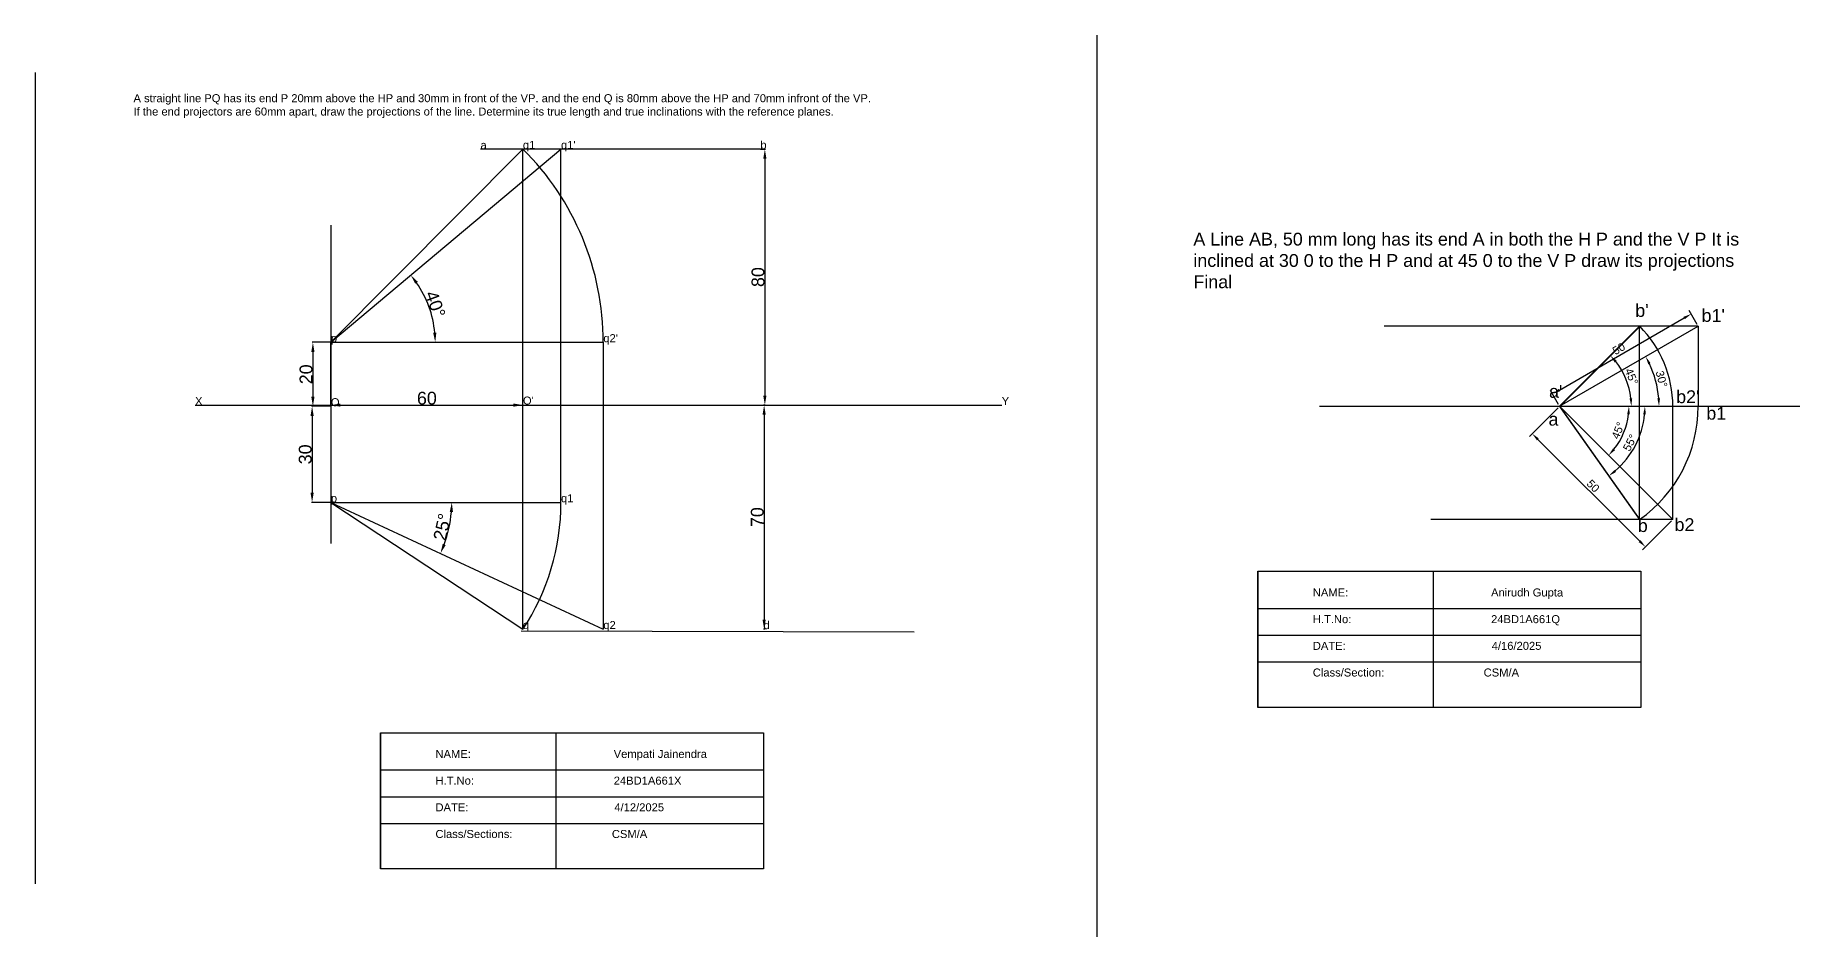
# Model space of a CAD drawing. Header units: millimetres. Extents: x 79 to 8014, y -55 to 1185.
# Drawn here: x 5499 to 6051, y 667 to 949 of the extents above; entities that cross this region are included whole.
import ezdxf

# ---------------------------------------------------------------- set-up
doc = ezdxf.new("R2010")
doc.units = ezdxf.units.MM
doc.header["$MEASUREMENT"] = 0
doc.header["$PDMODE"] = 1
doc.styles.get("Standard").update_dxf_attribs({"font": 'arial.ttf'})
doc.dimstyles.new('ISO-25', dxfattribs={"dimtxt": 2.5, "dimasz": 2.5, "dimexe": 1.25, "dimexo": 0.625, "dimtad": 1, "dimdec": 0, "dimdsep": 46, "dimtxsty": 'Standard', "dimcen": 2.5, "dimadec": 0, "dimazin": 0, "dimtfac": 1, "dimtdec": 0, "dimtmove": 0, "dimatfit": 3, "dimfxl": 1, "dimarcsym": 1})
doc.dimstyles.get("Standard").update_dxf_attribs({"dimtxt": 4, "dimasz": 3, "dimexe": 0.18, "dimexo": 0.0625, "dimgap": 0.09, "dimtad": 1, "dimdec": 0, "dimzin": 0, "dimdsep": 46, "dimtxsty": 'Standard', "dimcen": 0.09, "dimclrd": 6, "dimclre": 4, "dimadec": 0, "dimazin": 0, "dimtfac": 1, "dimtdec": 0, "dimtofl": 0, "dimtmove": 0, "dimatfit": 3, "dimfxl": 1, "dimtolj": 1, "dimtzin": 0, "dimarcsym": 1})

# ---------------------------------------------------------------- blocks, each defined once
blk = doc.blocks.new('*D104')
at = {"color": 4, "lineweight": -2, "transparency": 16777216}
for p, q in [((5591.76, 833.38), (5591.76, 833.49)), ((5651.76, 833.38), (5651.76, 833.49))]:
    blk.add_line(p, q, dxfattribs=at)
at = {"color": 6, "lineweight": -2, "transparency": 16777216}
blk.add_line((5594.76, 833.31), (5648.76, 833.31), dxfattribs=at)
at = {"color": 6, "transparency": 16777216}
for points in [[(5594.76, 833.81), (5594.76, 832.81), (5591.76, 833.31)], [(5648.76, 833.81), (5648.76, 832.81), (5651.76, 833.31)]]:
    blk.add_solid(points, dxfattribs=at)
at = {"layer": 'Defpoints', "color": 0, "transparency": 16777216}
for p in [(5591.76, 833.31), (5651.76, 833.31), (5651.76, 833.31)]:
    blk.add_point(p, dxfattribs=at)
at = {"color": 0, "transparency": 16777216, "insert": (5621.76, 835.45), "char_height": 4, "attachment_point": 5}
blk.add_mtext('\\A1;60', dxfattribs=at)
blk = doc.blocks.new('*D105')
at = {"color": 4, "lineweight": -2, "transparency": 16777216}
for p, q in [((5591.7, 852.93), (5585.97, 852.93)), ((5591.7, 832.93), (5585.97, 832.93))]:
    blk.add_line(p, q, dxfattribs=at)
at = {"color": 6, "lineweight": -2, "transparency": 16777216}
blk.add_line((5586.15, 849.93), (5586.15, 835.93), dxfattribs=at)
at = {"color": 6, "transparency": 16777216}
for points in [[(5585.65, 849.93), (5586.65, 849.93), (5586.15, 852.93)], [(5585.65, 835.93), (5586.65, 835.93), (5586.15, 832.93)]]:
    blk.add_solid(points, dxfattribs=at)
at = {"layer": 'Defpoints', "color": 0, "transparency": 16777216}
for p in [(5591.76, 852.93), (5586.15, 832.93), (5591.76, 832.93)]:
    blk.add_point(p, dxfattribs=at)
at = {"color": 0, "transparency": 16777216, "insert": (5584.02, 842.93), "char_height": 4, "attachment_point": 5, "rotation": 90}
blk.add_mtext('\\A1;20', dxfattribs=at)
blk = doc.blocks.new('*D106')
at = {"color": 4, "lineweight": -2, "transparency": 16777216}
for p, q in [((5591.7, 832.93), (5585.73, 832.93)), ((5591.7, 802.93), (5585.73, 802.93))]:
    blk.add_line(p, q, dxfattribs=at)
at = {"color": 6, "lineweight": -2, "transparency": 16777216}
blk.add_line((5585.91, 829.93), (5585.91, 805.93), dxfattribs=at)
at = {"color": 6, "transparency": 16777216}
for points in [[(5585.41, 829.93), (5586.41, 829.93), (5585.91, 832.93)], [(5585.41, 805.93), (5586.41, 805.93), (5585.91, 802.93)]]:
    blk.add_solid(points, dxfattribs=at)
at = {"layer": 'Defpoints', "color": 0, "transparency": 16777216}
for p in [(5591.76, 832.93), (5585.91, 802.93), (5591.76, 802.93)]:
    blk.add_point(p, dxfattribs=at)
at = {"color": 0, "transparency": 16777216, "insert": (5583.78, 817.93), "char_height": 4, "attachment_point": 5, "rotation": 90}
blk.add_mtext('\\A1;30', dxfattribs=at)
blk = doc.blocks.new('*D107')
at = {"color": 4, "lineweight": -2, "transparency": 16777216}
for p, q in [((5726, 913.31), (5727.53, 913.31)), ((5726, 833.31), (5727.53, 833.31))]:
    blk.add_line(p, q, dxfattribs=at)
at = {"color": 6, "lineweight": -2, "transparency": 16777216}
blk.add_line((5727.35, 910.31), (5727.35, 836.31), dxfattribs=at)
at = {"color": 6, "transparency": 16777216}
for points in [[(5726.85, 910.31), (5727.85, 910.31), (5727.35, 913.31)], [(5726.85, 836.31), (5727.85, 836.31), (5727.35, 833.31)]]:
    blk.add_solid(points, dxfattribs=at)
at = {"layer": 'Defpoints', "color": 0, "transparency": 16777216}
for p in [(5725.94, 913.31), (5725.94, 833.31), (5727.35, 833.31)]:
    blk.add_point(p, dxfattribs=at)
at = {"color": 0, "transparency": 16777216, "insert": (5725.22, 873.31), "char_height": 4, "attachment_point": 5, "rotation": 90}
blk.add_mtext('\\A1;80', dxfattribs=at)
blk = doc.blocks.new('*D87')
at = {"color": 4, "lineweight": -2, "transparency": 16777216}
for p, q in [((5727.47, 833.31), (5726.94, 833.31)), ((5727.47, 763.31), (5726.94, 763.31))]:
    blk.add_line(p, q, dxfattribs=at)
at = {"color": 6, "lineweight": -2, "transparency": 16777216}
blk.add_line((5727.12, 830.31), (5727.12, 766.31), dxfattribs=at)
at = {"color": 6, "transparency": 16777216}
for points in [[(5726.62, 830.31), (5727.62, 830.31), (5727.12, 833.31)], [(5726.62, 766.31), (5727.62, 766.31), (5727.12, 763.31)]]:
    blk.add_solid(points, dxfattribs=at)
at = {"layer": 'Defpoints', "color": 0, "transparency": 16777216}
for p in [(5727.53, 833.31), (5727.12, 763.31), (5727.53, 763.31)]:
    blk.add_point(p, dxfattribs=at)
at = {"color": 0, "transparency": 16777216, "insert": (5724.99, 798.31), "char_height": 4, "attachment_point": 5, "rotation": 90}
blk.add_mtext('\\A1;70', dxfattribs=at)
blk = doc.blocks.new('*D108')
at = {"color": 6, "lineweight": -2, "transparency": 16777216}
blk.add_arc((5591.76, 852.93), 32.61, 5.2732, 34.7494, dxfattribs=at)
at = {"color": 6, "transparency": 16777216}
for points in [[(5618.15, 871.22), (5618.95, 871.82), (5616.73, 873.9)], [(5624.73, 855.95), (5623.73, 855.91), (5624.37, 852.93)]]:
    blk.add_solid(points, dxfattribs=at)
at = {"layer": 'Defpoints', "color": 0, "transparency": 16777216}
for p in [(5663.66, 913.31), (5623.49, 860.46), (5591.76, 852.93), (5591.76, 852.93), (5676.88, 852.93)]:
    blk.add_point(p, dxfattribs=at)
at = {"color": 0, "transparency": 16777216, "insert": (5624.4, 864.82), "char_height": 4, "attachment_point": 5, "rotation": 290.0113}
blk.add_mtext('\\A1;40°', dxfattribs=at)
blk = doc.blocks.new('*D109')
at = {"color": 6, "lineweight": -2, "transparency": 16777216}
blk.add_arc((5591.76, 802.93), 37.78, 339.5901, 355.4495, dxfattribs=at)
at = {"color": 6, "transparency": 16777216}
for points in [[(5628.92, 799.96), (5629.92, 799.92), (5629.54, 802.93)], [(5627.63, 789.56), (5626.71, 789.95), (5626.01, 786.99)]]:
    blk.add_solid(points, dxfattribs=at)
at = {"layer": 'Defpoints', "color": 0, "transparency": 16777216}
for p in [(5591.76, 802.93), (5591.76, 802.93), (5663.66, 802.93), (5627.96, 792.11), (5676.88, 763.31)]:
    blk.add_point(p, dxfattribs=at)
at = {"color": 0, "transparency": 16777216, "insert": (5626.57, 795.23), "char_height": 4, "attachment_point": 5, "rotation": 77.5198}
blk.add_mtext('\\A1;25°', dxfattribs=at)
blk = doc.blocks.new('*D121')
at = {"color": 0, "lineweight": -2, "transparency": 16777216}
blk.add_arc((5975.64, 832.94), 31.05, 4.6151, 25.3849, dxfattribs=at)
at = {"color": 0, "transparency": 16777216}
for points in [[(6003.32, 846.06), (6004.06, 846.44), (6002.53, 848.46)], [(6007, 835.46), (6006.17, 835.42), (6006.69, 832.94)]]:
    blk.add_solid(points, dxfattribs=at)
at = {"layer": 'Defpoints', "color": 0, "transparency": 16777216}
for p in [(6018.94, 857.94), (6006.21, 838.33), (5900.64, 832.94), (5975.64, 832.94), (6050.64, 832.94)]:
    blk.add_point(p, dxfattribs=at)
at = {"color": 0, "transparency": 16777216, "insert": (6007.47, 841.47), "char_height": 2.5, "attachment_point": 5, "rotation": 285}
blk.add_mtext('30°', dxfattribs=at)
blk = doc.blocks.new('*D122')
at = {"color": 0, "lineweight": -2, "transparency": 16777216}
blk.add_arc((5975.64, 832.94), 22.4, 6.3986, 38.6014, dxfattribs=at)
at = {"color": 0, "transparency": 16777216}
for points in [[(5992.83, 846.64), (5993.46, 847.19), (5991.48, 848.78)], [(5998.32, 835.46), (5997.48, 835.41), (5998.04, 832.94)]]:
    blk.add_solid(points, dxfattribs=at)
at = {"layer": 'Defpoints', "color": 0, "transparency": 16777216}
for p in [(6000.64, 857.94), (5997.28, 838.74), (5900.64, 832.94), (5975.64, 832.94), (6050.64, 832.94)]:
    blk.add_point(p, dxfattribs=at)
at = {"color": 0, "transparency": 16777216, "insert": (5998.09, 842.24), "char_height": 2.5, "attachment_point": 5, "rotation": 292.5}
blk.add_mtext('45°', dxfattribs=at)
blk = doc.blocks.new('*D123')
at = {"color": 0, "lineweight": -2, "transparency": 16777216}
blk.add_arc((5975.64, 832.94), 21.65, 321.6185, 353.3815, dxfattribs=at)
at = {"color": 0, "transparency": 16777216}
for points in [[(5996.74, 830.47), (5997.57, 830.42), (5997.3, 832.94)], [(5992.93, 819.22), (5992.3, 819.77), (5990.95, 817.63)]]:
    blk.add_solid(points, dxfattribs=at)
at = {"layer": 'Defpoints', "color": 0, "transparency": 16777216}
for p in [(5900.64, 832.94), (5975.64, 832.94), (6050.64, 832.94), (5994.39, 822.11), (6011, 797.59)]:
    blk.add_point(p, dxfattribs=at)
at = {"color": 0, "transparency": 16777216, "insert": (5993.9, 825.38), "char_height": 2.5, "attachment_point": 5, "rotation": 67.5}
blk.add_mtext('45°', dxfattribs=at)
blk = doc.blocks.new('*D124')
at = {"color": 0, "lineweight": -2, "transparency": 16777216}
blk.add_arc((5975.64, 832.94), 26.64, 310.6422, 354.6222, dxfattribs=at)
at = {"color": 0, "transparency": 16777216}
for points in [[(6001.75, 830.46), (6002.58, 830.42), (6002.29, 832.94)], [(5993.25, 812.4), (5992.74, 813.05), (5991.02, 811.19)]]:
    blk.add_solid(points, dxfattribs=at)
at = {"layer": 'Defpoints', "color": 0, "transparency": 16777216}
for p in [(5900.64, 832.94), (5975.64, 832.94), (6050.64, 832.94), (5997.06, 817.1), (6000.64, 797.59)]:
    blk.add_point(p, dxfattribs=at)
at = {"color": 0, "transparency": 16777216, "insert": (5997.62, 821.56), "char_height": 2.5, "attachment_point": 5, "rotation": 62.6322}
blk.add_mtext('55°', dxfattribs=at)
blk = doc.blocks.new('*D88')
at = {"color": 0, "lineweight": -2, "transparency": 16777216}
for p, q in [((5975.59, 838.03), (6014.56, 860.53)), ((6018.63, 858.48), (6016.1, 862.86)), ((5975.33, 833.48), (5972.8, 837.86))]:
    blk.add_line(p, q, dxfattribs=at)
at = {"color": 0, "transparency": 16777216}
for points in [[(6014.35, 860.89), (6014.77, 860.17), (6016.73, 861.78)], [(5975.38, 838.39), (5975.8, 837.67), (5973.43, 836.78)]]:
    blk.add_solid(points, dxfattribs=at)
at = {"layer": 'Defpoints', "color": 0, "transparency": 16777216}
for p in [(6016.73, 861.78), (6018.94, 857.94), (5975.64, 832.94)]:
    blk.add_point(p, dxfattribs=at)
at = {"color": 0, "transparency": 16777216, "insert": (5994.13, 850.92), "char_height": 2.5, "attachment_point": 5, "rotation": 30}
blk.add_mtext('50', dxfattribs=at)
blk = doc.blocks.new('*D89')
at = {"color": 0, "lineweight": -2, "transparency": 16777216}
for p, q in [((5975.2, 832.5), (5966.19, 823.49)), ((5968.84, 822.61), (6000.66, 790.79)), ((6010.55, 797.14), (6001.55, 788.13))]:
    blk.add_line(p, q, dxfattribs=at)
at = {"color": 0, "transparency": 16777216}
for points in [[(5969.14, 822.9), (5968.55, 822.31), (5967.07, 824.37)], [(6000.96, 791.08), (6000.37, 790.49), (6002.43, 789.02)]]:
    blk.add_solid(points, dxfattribs=at)
at = {"layer": 'Defpoints', "color": 0, "transparency": 16777216}
for p in [(5975.64, 832.94), (6011, 797.59), (6002.43, 789.02)]:
    blk.add_point(p, dxfattribs=at)
at = {"color": 0, "transparency": 16777216, "insert": (5986.1, 808.04), "char_height": 2.5, "attachment_point": 5, "rotation": 315}
blk.add_mtext('50', dxfattribs=at)

msp = doc.modelspace()

# ---------------------------------------------------------------- linework, layer by layer
for p, q in [((5831.07, 948.86), (5831.07, 667.22)), ((5499.43, 937.26), (5499.43, 683.71)), ((5591.76, 852.93), (5663.66, 913.31)), ((5725.94, 913.31), (5638.51, 913.31)), ((5651.76, 763.31), (5651.76, 913.31)), ((5663.66, 802.93), (5663.66, 913.31)), ((5591.76, 889.56), (5591.76, 790.07)), ((6018.94, 857.94), (5920.78, 857.94)), ((5975.64, 832.94), (6018.94, 857.94)), ((6000.64, 797.59), (6000.64, 857.94)), ((5591.76, 832.93), (5591.76, 852.93)), ((5591.76, 852.93), (5676.88, 852.93)), ((5676.88, 852.93), (5676.88, 763.31)), ((5549.33, 833.31), (5801.34, 833.31)), ((5591.76, 833.31), (5651.76, 833.31)), ((5591.76, 832.93), (5591.76, 802.93)), ((5900.64, 832.94), (6050.64, 832.94)), ((5975.64, 832.94), (6011, 797.59)), ((5591.76, 802.93), (5663.66, 802.93)), ((5591.76, 802.93), (5676.88, 763.31)), ((6011, 797.59), (5935.4, 797.59)), ((5881.35, 781.39), (6001.02, 781.39)), ((5881.35, 781.39), (5881.35, 738.88)), ((5936.13, 781.39), (5936.13, 738.88)), ((5881.35, 769.8), (6001.02, 769.8)), ((5774.02, 762.41), (5651.24, 762.67)), ((5881.35, 761.43), (6001.02, 761.43)), ((5881.35, 753.05), (6001.02, 753.05)), ((5607.26, 730.94), (5726.93, 730.94)), ((5607.26, 730.94), (5607.26, 688.43)), ((5662.04, 730.94), (5662.04, 688.43)), ((5607.26, 719.35), (5726.93, 719.35)), ((5607.26, 710.97), (5726.93, 710.97)), ((5607.26, 702.6), (5726.93, 702.6))]:
    msp.add_line(p, q)
at = {"color": 32, "true_color": 0xcd6928}
for p, q in [((5591.76, 852.93), (5651.76, 913.31)), ((5591.76, 802.93), (5651.76, 763.31))]:
    msp.add_line(p, q, dxfattribs=at)
at = {"color": 6}
msp.add_line((6018.94, 857.94), (6018.94, 832.94), dxfattribs=at)
at = {"color": 4}
msp.add_line((6011, 797.59), (6011, 832.94), dxfattribs=at)
at = {"const_width": 0.5}
for points in [[(5975.64, 832.94), (6000.64, 857.94)], [(5975.64, 832.94), (6000.64, 797.59)]]:
    msp.add_lwpolyline(points, dxfattribs=at)
for points in [[(5881.35, 781.39), (6001.02, 781.39), (6001.02, 738.88), (5881.35, 738.88)], [(5607.26, 730.94), (5726.93, 730.94), (5726.93, 688.43), (5607.26, 688.43)]]:
    msp.add_lwpolyline(points, close=True)
for centre, radius, start, end in [((5591.76, 852.93), 85.12, 0, 45.1809), ((5975.64, 832.94), 35.36, 0, 45), ((5975.64, 832.94), 43.3, 305.2644, 0), ((5591.76, 802.93), 71.9, 326.5624, 0)]:
    msp.add_arc(centre, radius, start, end)

# ---------------------------------------------------------------- texts
for s, height, p in [('a', 2.5, (5638.51, 913.31)), ('q1', 2.5, (5651.76, 913.35)), ("q1'", 2.5, (5663.66, 913.35)), ('b', 2.5, (5725.94, 913.35)), ('A Line AB, 50 mm long has its end A in both the H P and the V P It is', 4, (5861.22, 883.17)), ('inclined at 30 0 to the H P and at 45 0 to the V P draw its projections', 4, (5861.22, 876.5)), ('Final', 4, (5861.22, 869.84)), ("b'", 4, (5999.27, 860.87)), ("b1'", 4, (6019.98, 859.31)), ("p'", 2.5, (5591.76, 852.97)), ("q2'", 2.5, (5676.88, 852.97)), ("a'", 4, (5972.33, 835.6)), ("b2'", 4, (6012.04, 833.93)), ('X', 2.5, (5549.33, 833.35)), ('O', 2.5, (5591.76, 832.97)), ("O'", 2.5, (5651.76, 833.48)), ('Y', 2.5, (5801.34, 833.35)), ('b1', 4, (6021.47, 828.77)), ('a', 4, (5972.17, 826.9)), ('p', 2.5, (5591.76, 802.97)), ('q1', 2.5, (5663.66, 802.97)), ('b', 4, (6000.06, 793.66)), ('b2', 4, (6011.53, 793.97)), ('q', 2.5, (5651.76, 763.36)), ('q2', 2.5, (5676.88, 763.35)), ('d', 2.5, (5726.94, 763.31))]:
    msp.add_text(s, height=height).set_placement(p)
at = {"char_height": 2.5, "attachment_point": 1}
for s, width, insert in [('A straight line PQ has its end P 20mm above the HP and 30mm in front of the VP. and the end Q is 80mm above the HP and 70mm infront of the VP.\\PIf the end projectors are 60mm apart, draw the projections of the line. Determine its true length and true inclinations with the reference planes.', 270.3821, (5530.1, 930.45)), ('NAME:                                              Anirudh Gupta\\P\\PH.T.No:                                             24BD1A661Q\\P\\PDATE:                                               4/16/2025\\P\\PClass/Section:                                CSM/A', 150.3939, (5898.53, 776.02)), ('NAME:                                              Vempati Jainendra\\P\\PH.T.No:                                             24BD1A661X\\P\\PDATE:                                               4/12/2025\\P\\PClass/Sections:                                CSM/A', 150.3939, (5624.44, 725.57))]:
    msp.add_mtext_dynamic_manual_height_columns(s, width=width, gutter_width=12.5, heights=[0], dxfattribs=dict(at, insert=insert))

# ---------------------------------------------------------------- dimensions: what is measured, and where the dimension line sits
for base, line1, line2, dimstyle, picture, middle in [((5623.49, 860.46), ((5591.76, 852.93), (5663.66, 913.31)), ((5591.76, 852.93), (5676.88, 852.93)), 'Standard', '*D108', (5624.4, 864.82)), ((6006.21, 838.33), ((5975.64, 832.94), (6018.94, 857.94)), ((5900.64, 832.94), (6050.64, 832.94)), 'ISO-25', '*D121', (6007.47, 841.47)), ((5997.28, 838.74), ((5975.64, 832.94), (6000.64, 857.94)), ((5900.64, 832.94), (6050.64, 832.94)), 'ISO-25', '*D122', (5998.09, 842.24)), ((5994.39, 822.11), ((5975.64, 832.94), (6011, 797.59)), ((5900.64, 832.94), (6050.64, 832.94)), 'ISO-25', '*D123', (5993.9, 825.38)), ((5997.06, 817.1), ((5975.64, 832.94), (6000.64, 797.59)), ((5900.64, 832.94), (6050.64, 832.94)), 'ISO-25', '*D124', (5997.62, 821.56)), ((5627.96, 792.11), ((5591.76, 802.93), (5663.66, 802.93)), ((5591.76, 802.93), (5676.88, 763.31)), 'Standard', '*D109', (5626.57, 795.23))]:
    dim = msp.add_angular_dim_2l(base=base, line1=line1, line2=line2, dimstyle=dimstyle)
    dim.commit()
    dim.dimension.update_dxf_attribs({"geometry": picture, "text_midpoint": middle})
for base, p1, p2, picture, middle in [((5727.35, 833.31), (5725.94, 913.31), (5725.94, 833.31), '*D107', (5725.22, 873.31)), ((5586.15, 832.93), (5591.76, 852.93), (5591.76, 832.93), '*D105', (5584.02, 842.93)), ((5585.91, 802.93), (5591.76, 832.93), (5591.76, 802.93), '*D106', (5583.78, 817.93)), ((5727.12, 763.31), (5727.53, 833.31), (5727.53, 763.31), '*D87', (5724.99, 798.31))]:
    dim = msp.add_linear_dim(base=base, p1=p1, p2=p2, angle=90, dimstyle='Standard')
    dim.commit()
    dim.dimension.update_dxf_attribs({"geometry": picture, "text_midpoint": middle})
for p2, distance, picture, middle in [((6018.94, 857.94), 4.43, '*D88', (5994.13, 850.92)), ((6011, 797.59), -12.12, '*D89', (5986.1, 808.04))]:
    dim = msp.add_aligned_dim(p1=(5975.64, 832.94), p2=p2, distance=distance, dimstyle='ISO-25')
    dim.commit()
    dim.dimension.update_dxf_attribs({"geometry": picture, "text_midpoint": middle})
dim = msp.add_linear_dim(base=(5651.76, 833.31), p1=(5591.76, 833.31), p2=(5651.76, 833.31), dimstyle='Standard')
dim.commit()
dim.dimension.update_dxf_attribs({"geometry": '*D104', "text_midpoint": (5621.76, 835.45)})

doc.saveas('drawing.dxf')
